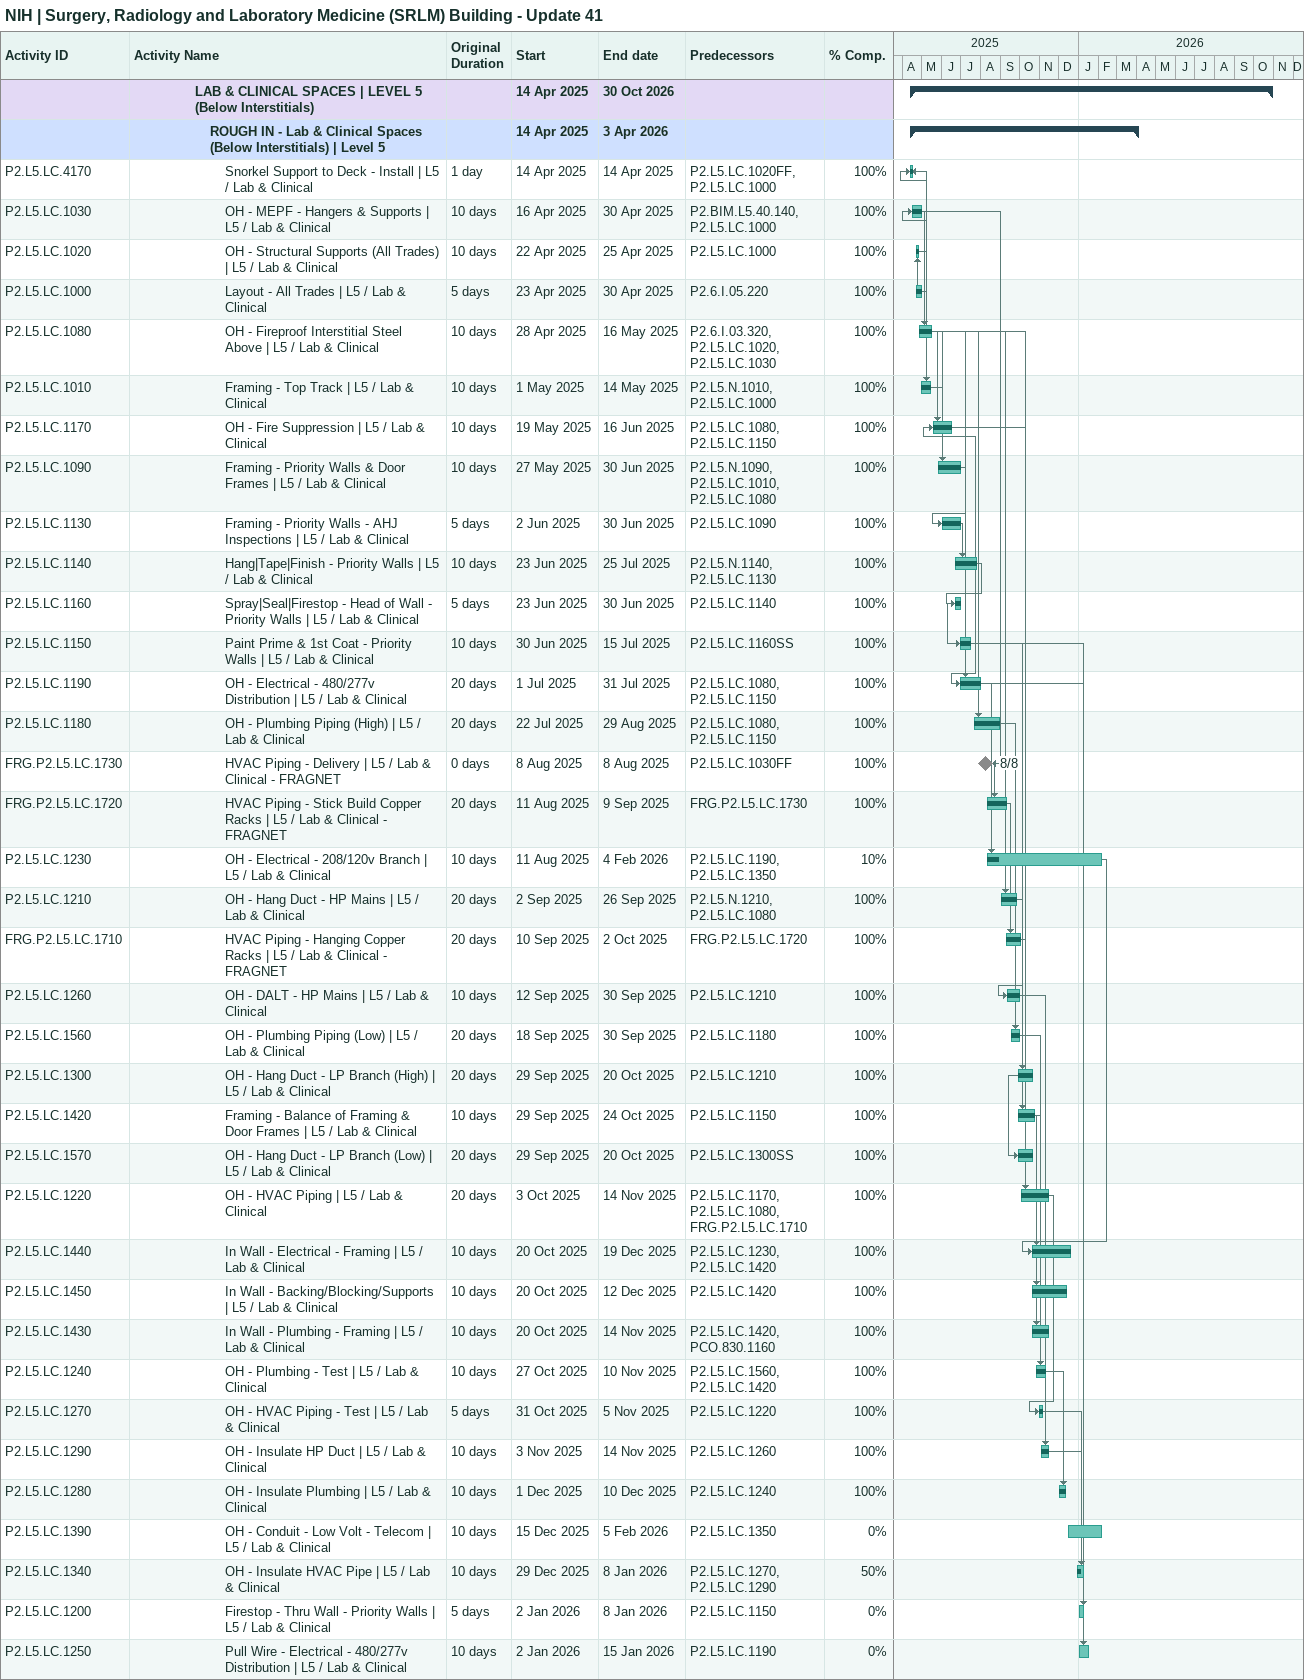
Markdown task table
NIH | Surgery, Radiology and Laboratory Medicine (SRLM) Building - Update 41

| ID | Level | Task | Original duration | Start | Finish | Predecessors | % complete |
|---|---|---|---|---|---|---|---|
|  | 5 | **LAB & CLINICAL SPACES \| LEVEL 5 (Below Interstitials)** |  | 2025-04-14 | 2026-10-30 |  |  |
|  | 6 | **ROUGH IN - Lab & Clinical Spaces (Below Interstitials) \| Level 5** |  | 2025-04-14 | 2026-04-03 |  |  |
| P2.L5.LC.4170 | 7 | Snorkel Support to Deck - Install \| L5 / Lab & Clinical | 1d | 2025-04-14 | 2025-04-14 | P2.L5.LC.1020FF, P2.L5.LC.1000 | 100 |
| P2.L5.LC.1030 | 7 | OH - MEPF - Hangers & Supports \| L5 / Lab & Clinical | 10d | 2025-04-16 | 2025-04-30 | P2.BIM.L5.40.140, P2.L5.LC.1000 | 100 |
| P2.L5.LC.1020 | 7 | OH - Structural Supports (All Trades) \| L5 / Lab & Clinical | 10d | 2025-04-22 | 2025-04-25 | P2.L5.LC.1000 | 100 |
| P2.L5.LC.1000 | 7 | Layout - All Trades \| L5 / Lab & Clinical | 5d | 2025-04-23 | 2025-04-30 | P2.6.I.05.220 | 100 |
| P2.L5.LC.1080 | 7 | OH - Fireproof Interstitial Steel Above \| L5 / Lab & Clinical | 10d | 2025-04-28 | 2025-05-16 | P2.6.I.03.320, P2.L5.LC.1020, P2.L5.LC.1030 | 100 |
| P2.L5.LC.1010 | 7 | Framing - Top Track \| L5 / Lab & Clinical | 10d | 2025-05-01 | 2025-05-14 | P2.L5.N.1010, P2.L5.LC.1000 | 100 |
| P2.L5.LC.1170 | 7 | OH - Fire Suppression \| L5 / Lab & Clinical | 10d | 2025-05-19 | 2025-06-16 | P2.L5.LC.1080, P2.L5.LC.1150 | 100 |
| P2.L5.LC.1090 | 7 | Framing - Priority Walls & Door Frames \| L5 / Lab & Clinical | 10d | 2025-05-27 | 2025-06-30 | P2.L5.N.1090, P2.L5.LC.1010, P2.L5.LC.1080 | 100 |
| P2.L5.LC.1130 | 7 | Framing - Priority Walls - AHJ Inspections \| L5 / Lab & Clinical | 5d | 2025-06-02 | 2025-06-30 | P2.L5.LC.1090 | 100 |
| P2.L5.LC.1140 | 7 | Hang\|Tape\|Finish - Priority Walls \| L5 / Lab & Clinical | 10d | 2025-06-23 | 2025-07-25 | P2.L5.N.1140, P2.L5.LC.1130 | 100 |
| P2.L5.LC.1160 | 7 | Spray\|Seal\|Firestop - Head of Wall - Priority Walls \| L5 / Lab & Clinical | 5d | 2025-06-23 | 2025-06-30 | P2.L5.LC.1140 | 100 |
| P2.L5.LC.1150 | 7 | Paint Prime & 1st Coat - Priority Walls \| L5 / Lab & Clinical | 10d | 2025-06-30 | 2025-07-15 | P2.L5.LC.1160SS | 100 |
| P2.L5.LC.1190 | 7 | OH - Electrical - 480/277v Distribution \| L5 / Lab & Clinical | 20d | 2025-07-01 | 2025-07-31 | P2.L5.LC.1080, P2.L5.LC.1150 | 100 |
| P2.L5.LC.1180 | 7 | OH - Plumbing Piping (High) \| L5 / Lab & Clinical | 20d | 2025-07-22 | 2025-08-29 | P2.L5.LC.1080, P2.L5.LC.1150 | 100 |
| FRG.P2.L5.LC.1730 | 7 | HVAC Piping - Delivery \| L5 / Lab & Clinical - FRAGNET | 0d | 2025-08-08 | 2025-08-08 | P2.L5.LC.1030FF | 100 |
| FRG.P2.L5.LC.1720 | 7 | HVAC Piping - Stick Build Copper Racks \| L5 / Lab & Clinical - FRAGNET | 20d | 2025-08-11 | 2025-09-09 | FRG.P2.L5.LC.1730 | 100 |
| P2.L5.LC.1230 | 7 | OH - Electrical - 208/120v Branch \| L5 / Lab & Clinical | 10d | 2025-08-11 | 2026-02-04 | P2.L5.LC.1190, P2.L5.LC.1350 | 10 |
| P2.L5.LC.1210 | 7 | OH - Hang Duct - HP Mains \| L5 / Lab & Clinical | 20d | 2025-09-02 | 2025-09-26 | P2.L5.N.1210, P2.L5.LC.1080 | 100 |
| FRG.P2.L5.LC.1710 | 7 | HVAC Piping - Hanging Copper Racks \| L5 / Lab & Clinical - FRAGNET | 20d | 2025-09-10 | 2025-10-02 | FRG.P2.L5.LC.1720 | 100 |
| P2.L5.LC.1260 | 7 | OH - DALT - HP Mains \| L5 / Lab & Clinical | 10d | 2025-09-12 | 2025-09-30 | P2.L5.LC.1210 | 100 |
| P2.L5.LC.1560 | 7 | OH - Plumbing Piping (Low) \| L5 / Lab & Clinical | 20d | 2025-09-18 | 2025-09-30 | P2.L5.LC.1180 | 100 |
| P2.L5.LC.1300 | 7 | OH - Hang Duct - LP Branch (High) \| L5 / Lab & Clinical | 20d | 2025-09-29 | 2025-10-20 | P2.L5.LC.1210 | 100 |
| P2.L5.LC.1420 | 7 | Framing - Balance of Framing & Door Frames \| L5 / Lab & Clinical | 10d | 2025-09-29 | 2025-10-24 | P2.L5.LC.1150 | 100 |
| P2.L5.LC.1570 | 7 | OH - Hang Duct - LP Branch (Low) \| L5 / Lab & Clinical | 20d | 2025-09-29 | 2025-10-20 | P2.L5.LC.1300SS | 100 |
| P2.L5.LC.1220 | 7 | OH - HVAC Piping \| L5 / Lab & Clinical | 20d | 2025-10-03 | 2025-11-14 | P2.L5.LC.1170, P2.L5.LC.1080, FRG.P2.L5.LC.1710 | 100 |
| P2.L5.LC.1440 | 7 | In Wall - Electrical - Framing \| L5 / Lab & Clinical | 10d | 2025-10-20 | 2025-12-19 | P2.L5.LC.1230, P2.L5.LC.1420 | 100 |
| P2.L5.LC.1450 | 7 | In Wall - Backing/Blocking/Supports \| L5 / Lab & Clinical | 10d | 2025-10-20 | 2025-12-12 | P2.L5.LC.1420 | 100 |
| P2.L5.LC.1430 | 7 | In Wall - Plumbing - Framing \| L5 / Lab & Clinical | 10d | 2025-10-20 | 2025-11-14 | P2.L5.LC.1420, PCO.830.1160 | 100 |
| P2.L5.LC.1240 | 7 | OH - Plumbing - Test \| L5 / Lab & Clinical | 10d | 2025-10-27 | 2025-11-10 | P2.L5.LC.1560, P2.L5.LC.1420 | 100 |
| P2.L5.LC.1270 | 7 | OH - HVAC Piping - Test \| L5 / Lab & Clinical | 5d | 2025-10-31 | 2025-11-05 | P2.L5.LC.1220 | 100 |
| P2.L5.LC.1290 | 7 | OH - Insulate HP Duct \| L5 / Lab & Clinical | 10d | 2025-11-03 | 2025-11-14 | P2.L5.LC.1260 | 100 |
| P2.L5.LC.1280 | 7 | OH - Insulate Plumbing \| L5 / Lab & Clinical | 10d | 2025-12-01 | 2025-12-10 | P2.L5.LC.1240 | 100 |
| P2.L5.LC.1390 | 7 | OH - Conduit - Low Volt - Telecom \| L5 / Lab & Clinical | 10d | 2025-12-15 | 2026-02-05 | P2.L5.LC.1350 | 0 |
| P2.L5.LC.1340 | 7 | OH - Insulate HVAC Pipe \| L5 / Lab & Clinical | 10d | 2025-12-29 | 2026-01-08 | P2.L5.LC.1270, P2.L5.LC.1290 | 50 |
| P2.L5.LC.1200 | 7 | Firestop - Thru Wall - Priority Walls \| L5 / Lab & Clinical | 5d | 2026-01-02 | 2026-01-08 | P2.L5.LC.1150 | 0 |
| P2.L5.LC.1250 | 7 | Pull Wire - Electrical - 480/277v Distribution \| L5 / Lab & Clinical | 10d | 2026-01-02 | 2026-01-15 | P2.L5.LC.1190 | 0 |
